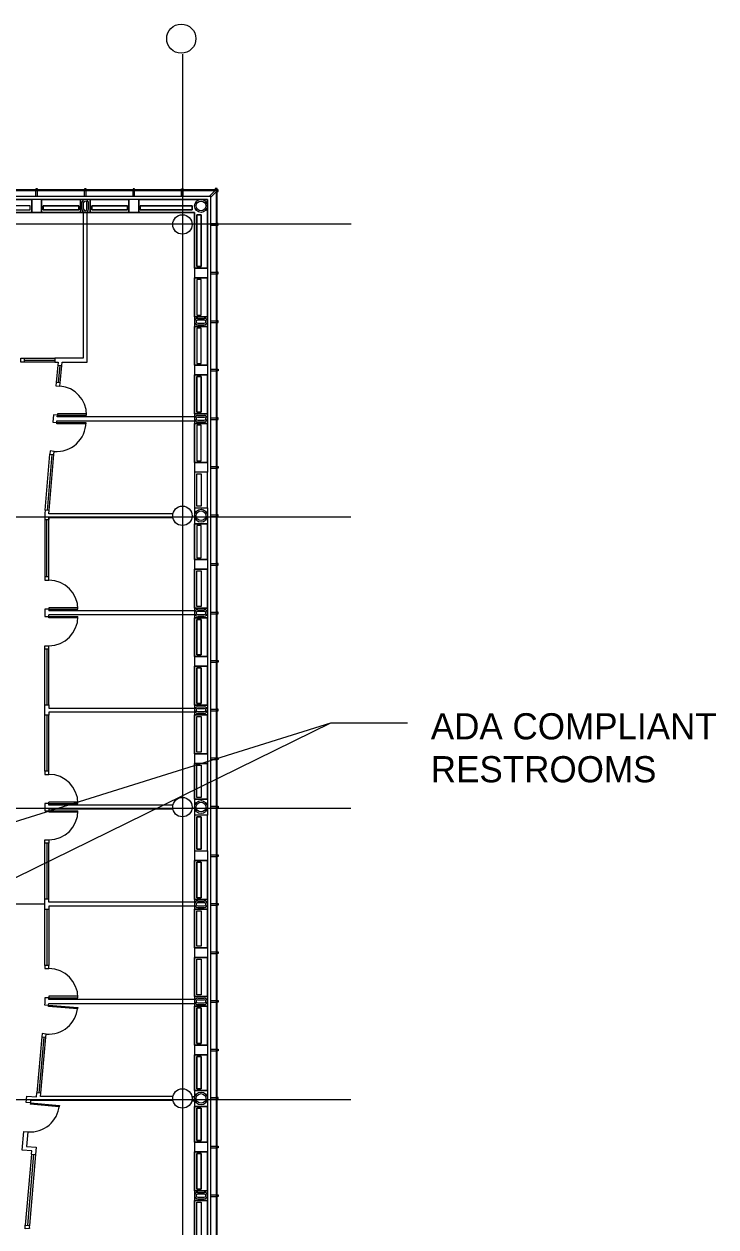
# Model space of a CAD drawing. Header units: inches. Extents: x 1756 to 10721, y -35 to 3002.
# Drawn here: x 9771 to 10626, y 1515 to 3001 of the extents above; entities that cross this region are included whole.
import ezdxf

# ---------------------------------------------------------------- set-up
doc = ezdxf.new("R2010")
doc.units = ezdxf.units.IN
doc.header["$MEASUREMENT"] = 0
doc.linetypes.add('IMPORT-CENTER2 _2_', pattern=[1.125, 0.75, -0.125, 0.125, -0.125])
for name, color, linetype, lineweight in [('A-DOOR', 31, 'Continuous', 18), ('A-glaz', 250, 'Continuous', 9), ('A-GLAZ-SILL', 250, 'Continuous', 9), ('A-GRID', 250, 'Continuous', 9), ('A-WALL', 113, 'Continuous', 18), ('G-ANNO-TEXT', 231, 'Continuous', 9), ('Occupancy Load Calculation', 250, 'Continuous', 9), ('S-Cols', 250, 'Continuous', 9), ('USB 03_modified_dwg', 252, 'Continuous', 9)]:
    doc.layers.add(name, color=color, linetype=linetype, lineweight=lineweight)
doc.styles.add('Century Gothic_1', font='GOTHIC.TTF', dxfattribs={"height": 32.335016})

# ---------------------------------------------------------------- blocks, each defined once
blk = doc.blocks.new('USB 03_modified_dwg-397434-Overall Floor Plan')
at = {"layer": 'A-DOOR', "color": 250, "lineweight": 9}
for p, q in [((2757, 2086.7), (2793, 2086.7)), ((2757, 2077.7), (2793, 2077.7)), ((2792.9, 1848.5), (2757, 1848.5)), ((2757, 1846.7), (2793, 1846.7)), ((2757, 1837.7), (2793, 1837.7)), ((2792.9, 1836), (2757, 1836)), ((2769.8, 1471.9), (2734, 1475))]:
    blk.add_line(p, q, dxfattribs=at)
at = {"layer": 'A-DOOR', "color": 250, "lineweight": 9, "flags": 128}
for points in [[(2803.6, 2328.4), (2767.7, 2328.4), (2767.7, 2326.7), (2803.7, 2326.7), (2803.7, 2328.4)], [(2802.8, 2316), (2766.9, 2316), (2766.9, 2317.7), (2802.9, 2317.7), (2802.9, 2316)], [(2792.9, 2088.5), (2757, 2088.5), (2757, 2084.7)], [(2792.9, 2076), (2757, 2076), (2757, 2079.7)], [(2792.9, 1608.5), (2757, 1608.5), (2757, 1606.7), (2793, 1606.7), (2793, 1608.5)], [(2792.4, 1592.8), (2756.7, 1596), (2756.8, 1597.7), (2792.7, 1594.6), (2792.5, 1592.8)], [(2734.2, 1476.8), (2770.1, 1473.6), (2769.9, 1471.9)]]:
    blk.add_lwpolyline(points, dxfattribs=at)
at = {"layer": 'A-DOOR', "color": 250, "lineweight": 9}
for centre, start, end in [((2767.7, 2326.7), 0.0029, 84.9941), ((2766.9, 2317.7), 265.0064, 359.9971), ((2757, 2086.7), 0.0034, 89.9941), ((2757, 2077.7), 270.0059, 359.9966), ((2757, 1846.7), 0.0034, 89.9941), ((2757, 1837.7), 270.0059, 359.9966), ((2757, 1606.7), 0.0034, 89.9941), ((2756.8, 1597.7), 265.0059, 354.9966), ((2734.2, 1476.8), 265.0059, 354.9966)]:
    blk.add_arc(centre, 36, start, end, dxfattribs=at)
at = {"layer": 'A-glaz'}
for p, q in [((1122, 2604.2), (2965, 2604.2)), ((2741, 2597.2), (2741, 2604.2)), ((2741.7, 2604.2), (2741.7, 2605.2)), ((2742.2, 2604.2), (2742.2, 2605.2)), ((2743, 2597.2), (2743, 2604.2)), ((2801, 2597.2), (2801, 2604.2)), ((2801.7, 2604.2), (2801.7, 2605.2)), ((2802.2, 2604.2), (2802.2, 2605.2)), ((2803, 2597.2), (2803, 2604.2)), ((2861, 2597.2), (2861, 2604.2)), ((2861.8, 2604.2), (2861.8, 2605.2)), ((2862.2, 2604.2), (2862.2, 2605.2)), ((2863, 2597.2), (2863, 2604.2)), ((2921, 2597.2), (2921, 2604.2)), ((2921.8, 2604.2), (2921.8, 2605.2)), ((2922.2, 2604.2), (2922.2, 2605.2)), ((2923, 2597.2), (2923, 2604.2)), ((2962.6, 2604.2), (2955.6, 2597.2)), ((2964, 2602.8), (2957, 2595.8)), ((2957, 2563.2), (2964, 2563.2)), ((2957, 2561.2), (2964, 2561.2)), ((2964, 2562.5), (2965, 2562.5)), ((2964, 2562), (2965, 2562)), ((2957, 2503.2), (2964, 2503.2)), ((2957, 2501.2), (2964, 2501.2)), ((2964, 2502.5), (2965, 2502.5)), ((2964, 2502), (2965, 2502)), ((2957, 2443.2), (2964, 2443.2)), ((2957, 2441.2), (2964, 2441.2)), ((2964, 2442.5), (2965, 2442.5)), ((2964, 2442), (2965, 2442)), ((2726.5, 2394.7), (2764.4, 2394.7)), ((2770.5, 2388), (2768.7, 2366.8)), ((2957, 2383.2), (2964, 2383.2)), ((2957, 2381.2), (2964, 2381.2)), ((2964, 2382.5), (2965, 2382.5)), ((2964, 2382), (2965, 2382)), ((2957, 2323.2), (2964, 2323.2)), ((2957, 2321.2), (2964, 2321.2)), ((2964, 2322.5), (2965, 2322.5)), ((2964, 2322), (2965, 2322)), ((2760.9, 2278.1), (2754.9, 2208.9)), ((2957, 2263.2), (2964, 2263.2)), ((2957, 2261.2), (2964, 2261.2)), ((2964, 2262.5), (2965, 2262.5)), ((2964, 2262), (2965, 2262)), ((2957, 2203.2), (2964, 2203.2)), ((2957, 2201.2), (2964, 2201.2)), ((2964, 2202.5), (2965, 2202.5)), ((2964, 2202), (2965, 2202)), ((2754.5, 2126.7), (2754.5, 2197.7)), ((2957, 2143.2), (2964, 2143.2)), ((2957, 2141.2), (2964, 2141.2)), ((2964, 2142.5), (2965, 2142.5)), ((2964, 2142), (2965, 2142)), ((2957, 2083.2), (2964, 2083.2)), ((2957, 2081.2), (2964, 2081.2)), ((2964, 2082.5), (2965, 2082.5)), ((2964, 2082), (2965, 2082)), ((2752, 2041.7), (2757, 2041.7)), ((2752, 2037.7), (2757, 2037.7)), ((2754.5, 2037.7), (2754.5, 1968.7)), ((2957, 2023.2), (2964, 2023.2)), ((2964, 2022.5), (2965, 2022.5)), ((2964, 2022), (2965, 2022)), ((2957, 2021.2), (2964, 2021.2)), ((2957, 1963.2), (2964, 1963.2)), ((2964, 1962.5), (2965, 1962.5)), ((2754.5, 1955.7), (2754.5, 1886.6)), ((2957, 1961.2), (2964, 1961.2)), ((2964, 1962), (2965, 1962)), ((2957, 1903.2), (2964, 1903.2)), ((2957, 1901.2), (2964, 1901.2)), ((2964, 1902.5), (2965, 1902.5)), ((2964, 1902), (2965, 1902)), ((2957, 1843.2), (2964, 1843.2)), ((2957, 1841.2), (2964, 1841.2)), ((2964, 1842.5), (2965, 1842.5)), ((2964, 1842), (2965, 1842)), ((2754.5, 1797.7), (2754.5, 1728.7)), ((2957, 1783.2), (2964, 1783.2)), ((2957, 1781.2), (2964, 1781.2)), ((2964, 1782.5), (2965, 1782.5)), ((2964, 1782), (2965, 1782)), ((2754.5, 1715.7), (2754.5, 1646.7)), ((2957, 1723.2), (2964, 1723.2)), ((2957, 1721.2), (2964, 1721.2)), ((2964, 1722.5), (2965, 1722.5)), ((2964, 1722), (2965, 1722)), ((2957, 1663.2), (2964, 1663.2)), ((2957, 1661.2), (2964, 1661.2)), ((2964, 1662.5), (2965, 1662.5)), ((2964, 1662), (2965, 1662)), ((2957, 1603.2), (2964, 1603.2)), ((2957, 1601.2), (2964, 1601.2)), ((2964, 1602.5), (2965, 1602.5)), ((2964, 1602), (2965, 1602)), ((2750.8, 1558.1), (2744.8, 1488.9)), ((2957, 1543.2), (2964, 1543.2)), ((2957, 1541.2), (2964, 1541.2)), ((2964, 1542.5), (2965, 1542.5)), ((2964, 1542), (2965, 1542)), ((2747.3, 1488.7), (2742.3, 1489.1)), ((2957, 1483.2), (2964, 1483.2)), ((2957, 1481.2), (2964, 1481.2)), ((2964, 1482.5), (2965, 1482.5)), ((2964, 1482), (2965, 1482)), ((2738.2, 1413.2), (2730.5, 1325.5)), ((2735.7, 1413.4), (2740.7, 1413)), ((2957, 1423.2), (2964, 1423.2)), ((2957, 1421.2), (2964, 1421.2)), ((2964, 1422.5), (2965, 1422.5)), ((2964, 1422), (2965, 1422)), ((2957, 1363.2), (2964, 1363.2)), ((2957, 1361.2), (2964, 1361.2)), ((2964, 1362.5), (2965, 1362.5)), ((2964, 1362), (2965, 1362))]:
    blk.add_line(p, q, dxfattribs=at)
at = {"layer": 'A-glaz', "flags": 128}
for points in [[(2965, 2602.8), (2966.2, 2602.8), (2966.2, 2605.2), (-0.9, 2605.2), (-0.9, 2563.2)], [(0.1, 2563.2), (0.1, 2604.2), (2966.2, 2604.2)], [(2743, 2605.2), (2743, 2606.2), (2741, 2606.2), (2741, 2605.2)], [(2803, 2605.2), (2803, 2606.2), (2801, 2606.2), (2801, 2605.2)], [(2863, 2605.2), (2863, 2606.2), (2861, 2606.2), (2861, 2605.2)], [(2921, 2605.2), (2921, 2606.2), (2923, 2606.2), (2923, 2605.2)], [(2962.5, 1), (2964, 1), (2964, 2604.2)], [(2965, 2.4), (2966.2, 2.4), (2966.2, 0), (2962.6, 0), (2962.6, -1.3), (2965, -1.3), (2965, 2606.5), (2962.6, 2606.5), (2962.6, 2605.2)], [(2964, 2.4), (2957, 9.4), (2957, 2597.2)], [(2965, 2561.2), (2966, 2561.2), (2966, 2563.2), (2965, 2563.2)], [(2965, 2501.2), (2966, 2501.2), (2966, 2503.2), (2965, 2503.2)], [(2965, 2441.2), (2966, 2441.2), (2966, 2443.2), (2965, 2443.2)], [(2965, 2383.2), (2966, 2383.2), (2966, 2381.2), (2965, 2381.2)], [(2965, 2321.2), (2966, 2321.2), (2966, 2323.2), (2965, 2323.2)], [(2965, 2263.2), (2966, 2263.2), (2966, 2261.2), (2965, 2261.2)], [(2965, 2201.2), (2966, 2201.2), (2966, 2203.2), (2965, 2203.2)], [(2965, 2141.2), (2966, 2141.2), (2966, 2143.2), (2965, 2143.2)], [(2965, 2081.2), (2966, 2081.2), (2966, 2083.2), (2965, 2083.2)], [(2965, 2023.2), (2966, 2023.2), (2966, 2021.2), (2965, 2021.2)], [(2965, 1961.2), (2966, 1961.2), (2966, 1963.2), (2965, 1963.2)], [(2965, 1903.2), (2966, 1903.2), (2966, 1901.2), (2965, 1901.2)], [(2965, 1843.2), (2966, 1843.2), (2966, 1841.2), (2965, 1841.2)], [(2965, 1783.2), (2966, 1783.2), (2966, 1781.2), (2965, 1781.2)], [(2965, 1723.2), (2966, 1723.2), (2966, 1721.2), (2965, 1721.2)], [(2965, 1663.2), (2966, 1663.2), (2966, 1661.2), (2965, 1661.2)], [(2965, 1603.2), (2966, 1603.2), (2966, 1601.2), (2965, 1601.2)], [(2965, 1543.2), (2966, 1543.2), (2966, 1541.2), (2965, 1541.2)], [(2965, 1481.2), (2966, 1481.2), (2966, 1483.2), (2965, 1483.2)], [(2965, 1423.2), (2966, 1423.2), (2966, 1421.2), (2965, 1421.2)], [(2965, 1363.2), (2966, 1363.2), (2966, 1361.2), (2965, 1361.2)]]:
    blk.add_lwpolyline(points, dxfattribs=at)
for points in [[(2757, 1886.6), (2752, 1886.6), (2752, 1882.7), (2757, 1882.7)], [(2753.7, 1561.8), (2748.7, 1562.3), (2748.4, 1558.3), (2753.3, 1557.9)], [(2732.8, 1323.5), (2733, 1321.7), (2728, 1321.3), (2727.8, 1323.5), (2728, 1325.7), (2733, 1325.3)]]:
    blk.add_lwpolyline(points, close=True, dxfattribs=at)
at = {"layer": 'A-GLAZ-SILL'}
for p, q in [((5.6, 2597.2), (2957, 2597.2)), ((2726.5, 2397.2), (2764.4, 2397.2)), ((2764.4, 2392.2), (2726.5, 2392.2)), ((2768, 2388.2), (2766.2, 2367)), ((2771.2, 2366.5), (2773, 2387.8)), ((2752.4, 2209.1), (2758.4, 2278.3)), ((2757.3, 2208.7), (2763.4, 2277.9)), ((2752, 2197.7), (2752, 2126.7)), ((2757, 2126.7), (2757, 2197.7)), ((2752, 1968.7), (2752, 2041.7)), ((2757, 1968.7), (2757, 2041.7)), ((2752, 1886.6), (2752, 1955.7)), ((2757, 1886.6), (2757, 1955.7)), ((2752, 1728.7), (2752, 1797.7)), ((2757, 1724.7), (2757, 1797.7)), ((2752, 1646.7), (2752, 1715.7)), ((2757, 1715.7), (2757, 1646.7)), ((2748.4, 1558.3), (2742.3, 1489.1)), ((2747.3, 1488.7), (2753.3, 1557.9)), ((2735.7, 1413.4), (2728, 1325.7)), ((2740.7, 1413), (2733, 1325.3))]:
    blk.add_line(p, q, dxfattribs=at)
at = {"layer": 'A-GLAZ-SILL', "flags": 128}
for points in [[(2736, 2593.2), (2736, 2577.2), (2736, 2593.2), (2688, 2593.2), (2688, 2577.2), (2736, 2577.2), (2688, 2577.2), (2688, 2593.2)], [(2796, 2593.2), (2796, 2577.2), (2796, 2593.2), (2748, 2593.2), (2748, 2577.2), (2796, 2577.2), (2748, 2577.2), (2748, 2593.2)], [(2856, 2593.2), (2856, 2577.2), (2856, 2593.2), (2808, 2593.2), (2808, 2577.2), (2856, 2577.2), (2808, 2577.2), (2808, 2593.2)], [(2953, 2593.2), (2953, 2508.2), (2937, 2508.2), (2937, 2577.2), (2868, 2577.2), (2868, 2593.2)], [(2953, 2593.2), (2868, 2593.2), (2868, 2577.2), (2937, 2577.2), (2937, 2508.2), (2953, 2508.2)], [(2690, 2580.2), (2734, 2580.2), (2734, 2585.2), (2690, 2585.2), (2690, 2580.2), (2734, 2580.2), (2734, 2585.2), (2690, 2585.2)], [(2750, 2580.2), (2794, 2580.2), (2750, 2580.2), (2750, 2585.2), (2794, 2585.2), (2794, 2580.2), (2794, 2585.2), (2750, 2585.2)], [(2810, 2580.2), (2810, 2585.2), (2854, 2585.2), (2854, 2580.2), (2810, 2580.2), (2854, 2580.2), (2854, 2585.2), (2810, 2585.2)], [(2870, 2580.2), (2934, 2580.2), (2934, 2585.2), (2870, 2585.2), (2870, 2580.2), (2870, 2585.2), (2934, 2585.2), (2934, 2580.2)], [(2940, 2510.2), (2945, 2510.2), (2945, 2574.2), (2940, 2574.2), (2945, 2574.2), (2945, 2510.2), (2940, 2510.2), (2940, 2574.2)], [(2953, 2496.2), (2953, 2448.2), (2937, 2448.2), (2937, 2496.2), (2953, 2496.2), (2937, 2496.2), (2937, 2448.2), (2953, 2448.2)], [(2940, 2450.2), (2945, 2450.2), (2945, 2494.2), (2940, 2494.2), (2940, 2450.2), (2945, 2450.2), (2945, 2494.2), (2940, 2494.2)], [(2953, 2436.2), (2953, 2388.2), (2937, 2388.2), (2937, 2436.2), (2953, 2436.2), (2937, 2436.2), (2937, 2388.2), (2953, 2388.2)], [(2940, 2390.2), (2945, 2390.2), (2945, 2434.2), (2940, 2434.2), (2940, 2390.2), (2945, 2390.2), (2945, 2434.2), (2940, 2434.2)], [(2953, 2376.2), (2953, 2328.2), (2937, 2328.2), (2937, 2376.2), (2953, 2376.2), (2937, 2376.2), (2937, 2328.2), (2953, 2328.2)], [(2940, 2330.2), (2945, 2330.2), (2940, 2330.2), (2940, 2374.2), (2945, 2374.2), (2945, 2330.2), (2945, 2374.2), (2940, 2374.2)], [(2953, 2316.2), (2953, 2268.2), (2937, 2268.2), (2937, 2316.2), (2937, 2268.2), (2953, 2268.2), (2953, 2316.2), (2937, 2316.2)], [(2940, 2270.2), (2945, 2270.2), (2945, 2314.2), (2940, 2314.2), (2940, 2270.2), (2945, 2270.2), (2945, 2314.2), (2940, 2314.2)], [(2953, 2256.2), (2937, 2256.2), (2937, 2212.2), (2953, 2212.2)], [(2953, 2256.2), (2937, 2256.2), (2937, 2212.2), (2953, 2212.2)], [(2940, 2214.2), (2940, 2254.2), (2945, 2254.2), (2945, 2214.2), (2940, 2214.2), (2940, 2254.2), (2945, 2254.2), (2945, 2214.2)], [(2953, 2192.2), (2937, 2192.2), (2953, 2192.2), (2953, 2148.2), (2937, 2148.2), (2937, 2192.2), (2937, 2148.2), (2953, 2148.2)], [(2940, 2190.2), (2940, 2150.2), (2945, 2150.2), (2945, 2190.2), (2940, 2190.2), (2940, 2150.2), (2945, 2150.2), (2945, 2190.2)], [(2953, 2136.2), (2953, 2088.2), (2937, 2088.2), (2937, 2136.2), (2953, 2136.2), (2937, 2136.2), (2937, 2088.2), (2953, 2088.2)], [(2940, 2090.2), (2940, 2134.2), (2945, 2134.2), (2945, 2090.2), (2940, 2090.2), (2940, 2134.2), (2945, 2134.2), (2945, 2090.2)], [(2953, 2076.2), (2953, 2028.2), (2937, 2028.2), (2937, 2076.2), (2937, 2028.2), (2953, 2028.2), (2953, 2076.2), (2937, 2076.2)], [(2940, 2030.2), (2945, 2030.2), (2945, 2074.2), (2940, 2074.2), (2940, 2030.2), (2940, 2074.2), (2945, 2074.2), (2945, 2030.2)], [(2953, 2016.2), (2953, 1968.2), (2937, 1968.2), (2937, 2016.2), (2953, 2016.2), (2937, 2016.2), (2937, 1968.2), (2953, 1968.2)], [(2940, 1970.2), (2945, 1970.2), (2945, 2014.2), (2940, 2014.2), (2940, 1970.2), (2940, 2014.2), (2945, 2014.2), (2945, 1970.2)], [(2953, 1956.2), (2953, 1908.2), (2937, 1908.2), (2937, 1956.2), (2953, 1956.2), (2937, 1956.2), (2937, 1908.2), (2953, 1908.2)], [(2940, 1910.2), (2940, 1954.2), (2945, 1954.2), (2945, 1910.2), (2940, 1910.2), (2940, 1954.2), (2945, 1954.2), (2945, 1910.2)], [(2953, 1896.2), (2953, 1852.2), (2937, 1852.2), (2937, 1896.2), (2953, 1896.2), (2937, 1896.2), (2937, 1852.2), (2953, 1852.2)], [(2940, 1854.2), (2940, 1894.2), (2945, 1894.2), (2945, 1854.2), (2940, 1854.2), (2940, 1894.2), (2945, 1894.2), (2945, 1854.2)], [(2953, 1832.2), (2937, 1832.2), (2937, 1788.2), (2953, 1788.2)], [(2953, 1832.2), (2937, 1832.2), (2937, 1788.2), (2953, 1788.2)], [(2940, 1830.2), (2945, 1830.2), (2945, 1790.2), (2940, 1790.2), (2945, 1790.2), (2945, 1830.2), (2940, 1830.2), (2940, 1790.2)], [(2953, 1776.2), (2953, 1728.2), (2937, 1728.2), (2937, 1776.2), (2937, 1728.2), (2953, 1728.2), (2953, 1776.2), (2937, 1776.2)], [(2940, 1730.2), (2945, 1730.2), (2945, 1774.2), (2940, 1774.2), (2940, 1730.2), (2940, 1774.2), (2945, 1774.2), (2945, 1730.2)], [(2953, 1716.2), (2953, 1668.2), (2937, 1668.2), (2937, 1716.2), (2937, 1668.2), (2953, 1668.2), (2953, 1716.2), (2937, 1716.2)], [(2940, 1670.2), (2940, 1714.2), (2945, 1714.2), (2945, 1670.2), (2940, 1670.2), (2940, 1714.2), (2945, 1714.2), (2945, 1670.2)], [(2953, 1656.2), (2953, 1608.2), (2937, 1608.2), (2937, 1656.2), (2953, 1656.2), (2937, 1656.2), (2937, 1608.2), (2953, 1608.2)], [(2940, 1610.2), (2940, 1654.2), (2945, 1654.2), (2945, 1610.2), (2940, 1610.2), (2940, 1654.2), (2945, 1654.2), (2945, 1610.2)], [(2953, 1596.2), (2953, 1548.2), (2937, 1548.2), (2937, 1596.2), (2937, 1548.2), (2953, 1548.2), (2953, 1596.2), (2937, 1596.2)], [(2940, 1550.2), (2945, 1550.2), (2945, 1594.2), (2940, 1594.2), (2940, 1550.2), (2940, 1594.2), (2945, 1594.2), (2945, 1550.2)], [(2953, 1536.2), (2953, 1492.2), (2937, 1492.2), (2937, 1536.2), (2937, 1492.2), (2953, 1492.2), (2953, 1536.2), (2937, 1536.2)], [(2940, 1494.2), (2945, 1494.2), (2945, 1534.2), (2940, 1534.2), (2945, 1534.2), (2945, 1494.2), (2940, 1494.2), (2940, 1534.2)], [(2953, 1472.2), (2953, 1428.2), (2937, 1428.2), (2937, 1472.2), (2953, 1472.2), (2937, 1472.2), (2937, 1428.2), (2953, 1428.2)], [(2940, 1470.2), (2945, 1470.2), (2945, 1430.2), (2940, 1430.2), (2945, 1430.2), (2945, 1470.2), (2940, 1470.2), (2940, 1430.2)], [(2953, 1416.2), (2953, 1368.2), (2937, 1368.2), (2937, 1416.2), (2953, 1416.2), (2937, 1416.2), (2937, 1368.2), (2953, 1368.2)], [(2940, 1370.2), (2945, 1370.2), (2945, 1414.2), (2940, 1414.2), (2940, 1370.2), (2940, 1414.2), (2945, 1414.2), (2945, 1370.2)], [(2953, 1356.2), (2953, 1308.2), (2937, 1308.2), (2937, 1356.2), (2937, 1308.2), (2953, 1308.2), (2953, 1356.2), (2937, 1356.2)], [(2940, 1310.2), (2940, 1354.2), (2945, 1354.2), (2945, 1310.2), (2940, 1310.2), (2940, 1354.2), (2945, 1354.2), (2945, 1310.2)]]:
    blk.add_lwpolyline(points, close=True, dxfattribs=at)
at = {"layer": 'A-GRID', "linetype": 'IMPORT-CENTER2 _2_'}
for p, q in [((2922.7, -153.2), (2922.7, 2772.5)), ((3130.3, 2562.5), (-371.6, 2562.5)), ((-371.6, 2200.9), (3130.2, 2200.9)), ((764.8, 1840.9), (3130.2, 1840.9)), ((1045.7, 1481), (3130.2, 1481))]:
    blk.add_line(p, q, dxfattribs=at)
at = {"layer": 'A-GRID'}
blk.add_circle((2920.6, 2791.8), 18, dxfattribs=at)
at = {"layer": 'A-WALL', "color": 250, "lineweight": 9}
for p, q in [((2748, 2593.2), (2736, 2593.2)), ((2808, 2593.2), (2796, 2593.2)), ((2868, 2593.2), (2856, 2593.2)), ((2748, 2577.2), (2736, 2577.2)), ((2808, 2577.2), (2796, 2577.2)), ((2868, 2577.2), (2856, 2577.2)), ((2937, 2508.2), (2937, 2496.2)), ((2953, 2508.2), (2953, 2496.2)), ((2937, 2448.2), (2937, 2436.2)), ((2953, 2448.2), (2953, 2436.2)), ((2937, 2388.2), (2937, 2376.2)), ((2953, 2388.2), (2953, 2376.2)), ((2937, 2328.2), (2937, 2316.2)), ((2953, 2328.2), (2953, 2316.2)), ((2937, 2268.2), (2937, 2256.2)), ((2953, 2268.2), (2953, 2256.2)), ((2757, 2204.7), (2757.2, 2206.7)), ((2937, 2212.2), (2937, 2192.2)), ((2953, 2212.2), (2953, 2192.2)), ((2910.3, 2199.7), (2757, 2199.7)), ((2937, 2148.2), (2937, 2136.2)), ((2953, 2148.2), (2953, 2136.2)), ((2937, 2084.7), (2757, 2084.7)), ((2937, 2088.2), (2937, 2076.2)), ((2953, 2088.2), (2953, 2076.2)), ((2937, 2079.7), (2757, 2079.7)), ((2937, 2028.2), (2937, 2016.2)), ((2953, 2028.2), (2953, 2016.2)), ((2937, 1968.2), (2937, 1956.2)), ((2953, 1968.2), (2953, 1956.2)), ((2937, 1908.2), (2937, 1896.2)), ((2953, 1908.2), (2953, 1896.2)), ((2937, 1852.2), (2937, 1832.2)), ((2953, 1852.2), (2953, 1832.2)), ((2937, 1788.2), (2937, 1776.2)), ((2953, 1788.2), (2953, 1776.2)), ((2937, 1728.2), (2937, 1716.2)), ((2953, 1728.2), (2953, 1716.2)), ((2752, 1722.3), (2698, 1722.3)), ((2937, 1668.2), (2937, 1656.2)), ((2953, 1668.2), (2953, 1656.2)), ((2937, 1608.2), (2937, 1596.2)), ((2953, 1608.2), (2953, 1596.2)), ((2937, 1548.2), (2937, 1536.2)), ((2953, 1548.2), (2953, 1536.2)), ((2937, 1492.2), (2937, 1472.2)), ((2953, 1492.2), (2953, 1472.2)), ((2937, 1479.4), (2933.7, 1479.4)), ((2933.7, 1479.4), (2937, 1479.4)), ((2937, 1484.4), (2933.8, 1484.4)), ((2933.8, 1484.4), (2937, 1484.4)), ((2937, 1428.2), (2937, 1416.2)), ((2953, 1428.2), (2953, 1416.2)), ((2937, 1368.2), (2937, 1356.2)), ((2953, 1368.2), (2953, 1356.2))]:
    blk.add_line(p, q, dxfattribs=at)
at = {"layer": 'A-WALL', "color": 250, "lineweight": 9, "flags": 128}
for points in [[(2799.5, 2577.2), (2799.5, 2397.2), (2764.4, 2397.2), (2764.4, 2392.2), (2768.4, 2392.2), (2768, 2388.2), (2773, 2387.8), (2773.4, 2392.2), (2804.5, 2392.2), (2804.5, 2577.2)], [(2937, 2324.7), (2767.5, 2324.7), (2767.7, 2326.7), (2762.7, 2327.1), (2761.9, 2318.1), (2766.9, 2317.7), (2767.1, 2319.7), (2937, 2319.7)], [(2910.3, 2204.7), (2757, 2204.7), (2757.3, 2208.7), (2752.4, 2209.1), (2752, 2204.9), (2752, 2197.7), (2757, 2197.7), (2757, 2199.7), (2757, 2197.7)], [(2757, 2086.7), (2752, 2086.7), (2752, 2077.7), (2757, 2077.7)], [(2937, 1959.7), (2757, 1959.7), (2757, 1955.7), (2752, 1955.7), (2752, 1968.7), (2757, 1968.7), (2757, 1964.7), (2937, 1964.7)], [(2757, 1846.7), (2752, 1846.7), (2752, 1837.7), (2757, 1837.7)], [(2910.3, 1844.7), (2757, 1844.7), (2757, 1848.5)], [(2910.3, 1839.7), (2757, 1839.7), (2757, 1836)], [(2937, 1719.7), (2757, 1719.7), (2757, 1715.7), (2752, 1715.7), (2752, 1728.7), (2757, 1728.7)], [(2937, 1724.7), (2757, 1724.7), (2757, 1726.7)], [(2937, 1604.7), (2757, 1604.7), (2757, 1606.7), (2752, 1606.7), (2752, 1599.9), (2751.8, 1598.1), (2756.8, 1597.7), (2757, 1599.7), (2937, 1599.7)], [(2734.2, 1476.8), (2729.2, 1477.2), (2729.9, 1485.2), (2741.9, 1484.1), (2742.3, 1489.1)], [(2910.3, 1484.7), (2746.9, 1484.7), (2747.3, 1488.7)], [(2910.3, 1479.7), (2734.5, 1479.7), (2734.2, 1476.8), (2734, 1475)], [(2735.7, 1413.4), (2736, 1417.4), (2724.1, 1418.4), (2726.1, 1441.3), (2731.1, 1440.9), (2729.5, 1423), (2741.4, 1421.9), (2740.7, 1413)]]:
    blk.add_lwpolyline(points, dxfattribs=at)
for points in [[(2722.5, 2397.2), (2726.5, 2397.2), (2726.5, 2392.2), (2722.5, 2392.2)], [(2771.2, 2366.5), (2766.2, 2367), (2765.8, 2363), (2770.8, 2362.6)], [(2763.7, 2281.8), (2758.8, 2282.3), (2758.4, 2278.3), (2763.4, 2277.9)], [(2752, 2126.7), (2752, 2122.7), (2757, 2122.7), (2757, 2126.7)], [(2757, 1801.7), (2757, 1797.7), (2752, 1797.7), (2752, 1801.7)], [(2757, 1642.7), (2757, 1646.7), (2752, 1646.7), (2752, 1642.7)]]:
    blk.add_lwpolyline(points, close=True, dxfattribs=at)
at = {"layer": 'Occupancy Load Calculation', "flags": 128}
blk.add_lwpolyline([(51.8, 1125), (51.8, 2577.2), (2937, 2577.2), (2937, 52.2)], dxfattribs=at)
at = {"layer": 'S-Cols'}
for p, q in [((2798, 2581.2), (2798, 2589.2)), ((2800, 2581.2), (2800, 2589.2)), ((2804, 2581.2), (2804, 2589.2)), ((2806, 2581.2), (2806, 2589.2)), ((2941, 2446.2), (2949, 2446.2)), ((2941, 2444.2), (2949, 2444.2)), ((2941, 2440.2), (2949, 2440.2)), ((2941, 2438.2), (2949, 2438.2)), ((2941, 2326.2), (2949, 2326.2)), ((2941, 2324.2), (2949, 2324.2)), ((2941, 2320.2), (2949, 2320.2)), ((2941, 2318.2), (2949, 2318.2)), ((2941, 2086.2), (2949, 2086.2)), ((2941, 2084.2), (2949, 2084.2)), ((2941, 2080.2), (2949, 2080.2)), ((2941, 2078.2), (2949, 2078.2)), ((2941, 1966.2), (2949, 1966.2)), ((2941, 1964.2), (2949, 1964.2)), ((2941, 1960.2), (2949, 1960.2)), ((2941, 1958.2), (2949, 1958.2)), ((2941, 1726.2), (2949, 1726.2)), ((2941, 1724.2), (2949, 1724.2)), ((2941, 1720.2), (2949, 1720.2)), ((2941, 1718.2), (2949, 1718.2)), ((2941, 1606.2), (2949, 1606.2)), ((2941, 1604.2), (2949, 1604.2)), ((2941, 1600.2), (2949, 1600.2)), ((2941, 1598.2), (2949, 1598.2)), ((2941, 1366.2), (2949, 1366.2)), ((2941, 1364.2), (2949, 1364.2)), ((2941, 1360.2), (2949, 1360.2)), ((2941, 1358.2), (2949, 1358.2))]:
    blk.add_line(p, q, dxfattribs=at)
for centre, radius in [((2945, 2585.2), 8), ((2945, 2585.2), 6), ((2922, 2562.2), 12), ((2922, 2202.2), 12), ((2945, 2202.2), 8), ((2945, 2202.2), 6), ((2922, 1842.2), 12), ((2945, 1842.2), 8), ((2945, 1842.2), 6), ((2922, 1482.2), 12), ((2945, 1482.2), 8), ((2945, 1482.2), 6)]:
    blk.add_circle(centre, radius, dxfattribs=at)
for centre, radius, start, end in [((2802, 2589.2), 4, 0, 180), ((2802, 2589.2), 2, 0, 180), ((2802, 2581.2), 4, 180, 0), ((2802, 2581.2), 2, 180, 0), ((2941, 2442.2), 4, 90, 270), ((2941, 2442.2), 2, 90, 270), ((2949, 2442.2), 4, 270, 90), ((2949, 2442.2), 2, 270, 90), ((2941, 2322.2), 4, 90, 270), ((2941, 2322.2), 2, 90, 270), ((2949, 2322.2), 4, 270, 90), ((2949, 2322.2), 2, 270, 90), ((2941, 2082.2), 4, 90, 270), ((2941, 2082.2), 2, 90, 270), ((2949, 2082.2), 4, 270, 90), ((2949, 2082.2), 2, 270, 90), ((2941, 1962.2), 4, 90, 270), ((2941, 1962.2), 2, 90, 270), ((2949, 1962.2), 4, 270, 90), ((2949, 1962.2), 2, 270, 90), ((2941, 1722.2), 4, 90, 270), ((2949, 1722.2), 4, 270, 90), ((2941, 1722.2), 2, 90, 270), ((2949, 1722.2), 2, 270, 90), ((2941, 1602.2), 4, 90, 270), ((2949, 1602.2), 4, 270, 90), ((2941, 1602.2), 2, 90, 270), ((2949, 1602.2), 2, 270, 90), ((2941, 1362.2), 4, 90, 270), ((2941, 1362.2), 2, 90, 270), ((2949, 1362.2), 4, 270, 90), ((2949, 1362.2), 2, 270, 90)]:
    blk.add_arc(centre, radius, start, end, dxfattribs=at)

msp = doc.modelspace()

# ---------------------------------------------------------------- linework, layer by layer
at = {"layer": 'G-ANNO-TEXT', "color": 145}
for p, q in [((9069.83, 1800.05), (10150.11, 2137.5)), ((9452.76, 1795.31), (10150.11, 2137.5)), ((10150.11, 2137.5), (10244.56, 2137.5)), ((10150.11, 2137.5), (10244.56, 2137.5))]:
    msp.add_line(p, q, dxfattribs=at)

# ---------------------------------------------------------------- block references
at = {"layer": 'USB 03_modified_dwg', "color": 250}
msp.add_blockref('USB 03_modified_dwg-397434-Overall Floor Plan', (7044.57, 191.26), dxfattribs=at)

# ---------------------------------------------------------------- texts
at = {"layer": 'G-ANNO-TEXT', "color": 145, "insert": (10273.36, 2149.53), "char_height": 32.335, "width": 442.665, "attachment_point": 1, "line_spacing_factor": 0.984117, "style": 'Century Gothic_1'}
msp.add_mtext('ADA COMPLIANT\\PRESTROOMS', dxfattribs=at)

doc.saveas('drawing.dxf')
